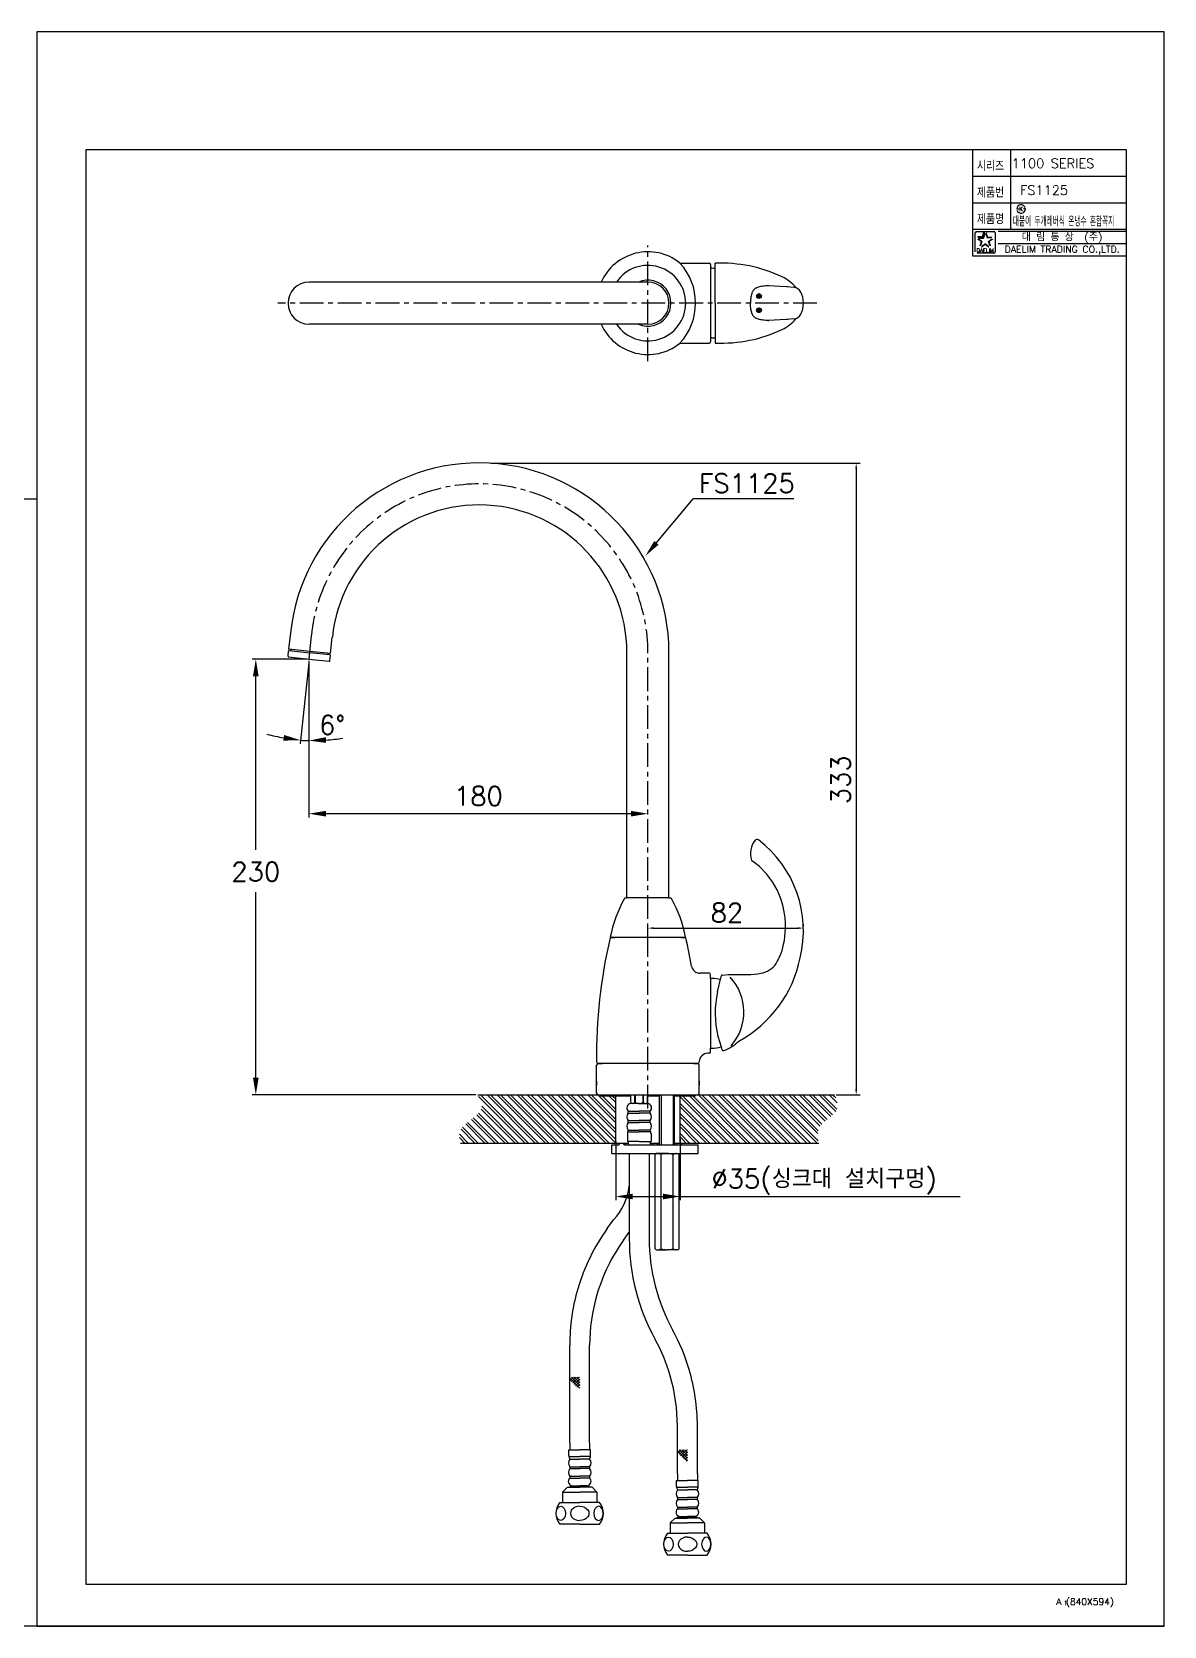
# Model space of a CAD drawing. Extents: x 0 to 1434, y 0 to 840.
# Drawn here: x 837 to 1434, y 0 to 840 of the extents above; entities that cross this region are included whole.
import ezdxf
from ezdxf.enums import TextEntityAlignment as Align

# ---------------------------------------------------------------- set-up
doc = ezdxf.new("R2010")
doc.units = 0
doc.header["$LTSCALE"] = 10
doc.header["$MEASUREMENT"] = 0
doc.linetypes.add('CENTER', pattern=[2, 1.25, -0.25, 0.25, -0.25])
doc.layers.get('0').update_dxf_attribs({"color": 2, "linetype": 'CONTINUOUS'})
for name, color, linetype in [('CL', 1, 'CENTER'), ('D', 2, 'CONTINUOUS'), ('DIM', 2, 'CONTINUOUS'), ('DWG', 7, 'CONTINUOUS'), ('TXT', 5, 'CONTINUOUS')]:
    doc.layers.add(name, color=color, linetype=linetype)
doc.styles.add('GHS', font='romans', dxfattribs={"bigfont": 'ghs'})
doc.styles.add('ROMANS', font='romans')

# ---------------------------------------------------------------- blocks, each defined once
blk = doc.blocks.new('BORDER')
for p, q in [((1, 1), (0, 1)), ((0, 1), (0, 0)), ((1, 0), (1, 1)), ((0, 0), (1, 0))]:
    blk.add_line(p, q)

msp = doc.modelspace()

# ---------------------------------------------------------------- hatches: boundary and pattern name
h = msp.add_hatch()
h.set_pattern_fill('ANSI31', color=256, scale=2, angle=270, style=0)
h.set_pattern_definition([(315, (1449.65406, 1771.80645), (0.176776695, 0.176776695), [])])
h.paths.add_polyline_path([(1221.77, 700.82, 1), (1219.27, 700.82, 1)])
h.paths.add_polyline_path([(1219.27, 693.32, 1), (1221.77, 693.32, 1)])

# ---------------------------------------------------------------- linework, layer by layer
for p, q in [((840, 840), (840, 0)), ((1079.34, 612.79), (1273.75, 612.79)), ((1271.75, 609.79), (1271.75, 282.94)), ((1238.9, 593.88), (1185.87, 593.88)), ((982.36, 509.52), (953.37, 509.52)), ((955.37, 409.03), (955.37, 506.52)), ((983.25, 507.57), (978.76, 464.8)), ((983.36, 508.52), (983.36, 426.06)), ((1159, 428.06), (986.36, 428.06)), ((955.37, 282.94), (955.37, 386.76)), ((1162, 363.84), (1162, 369.78)), ((1243.94, 368.7), (1243.94, 369.78)), ((1165, 367.78), (1240.94, 367.78)), ((1134.95, 287.19), (1134.95, 285.06)), ((1189.05, 287.19), (1189.05, 285.06)), ((1071.3, 279.94), (953.37, 279.94)), ((1071.3, 279.94), (1006.81, 279.94)), ((1072.79, 279.08), (1097.33, 254.54)), ((1073.7, 279.94), (1099.1, 254.54)), ((1077.23, 279.94), (1102.63, 254.54)), ((1079, 279.94), (1104.4, 254.54)), ((1082.54, 279.94), (1107.94, 254.54)), ((1084.3, 279.94), (1109.7, 254.54)), ((1087.84, 279.94), (1113.24, 254.54)), ((1089.61, 279.94), (1115.01, 254.54)), ((1093.14, 279.94), (1118.54, 254.54)), ((1094.91, 279.94), (1120.31, 254.54)), ((1098.45, 279.94), (1123.85, 254.54)), ((1100.21, 279.94), (1125.61, 254.54)), ((1103.75, 279.94), (1129.15, 254.54)), ((1105.52, 279.94), (1130.92, 254.54)), ((1109.05, 279.94), (1134.45, 254.54)), ((1110.82, 279.94), (1136.22, 254.54)), ((1114.36, 279.94), (1139.76, 254.54)), ((1116.12, 279.94), (1141.52, 254.54)), ((1119.66, 279.94), (1145.06, 254.54)), ((1121.43, 279.94), (1145, 256.37)), ((1124.96, 279.94), (1145, 259.9)), ((1126.73, 279.94), (1145, 261.67)), ((1130.27, 279.94), (1145, 265.21)), ((1132.03, 279.94), (1145, 266.97)), ((1135.57, 279.94), (1145, 270.51)), ((1138.04, 279.24), (1145, 272.28)), ((1141.57, 279.24), (1145, 275.81)), ((1143.34, 279.24), (1145, 277.58)), ((1168.9, 279.94), (1168.9, 253.67)), ((1175.3, 279.94), (1175.3, 253.67)), ((1179, 278.94), (1203.4, 254.54)), ((1180.46, 279.24), (1205.16, 254.54)), ((1184, 279.24), (1208.7, 254.54)), ((1185.77, 279.24), (1210.47, 254.54)), ((1188.6, 279.94), (1214, 254.54)), ((1190.37, 279.94), (1215.77, 254.54)), ((1193.91, 279.94), (1219.31, 254.54)), ((1195.67, 279.94), (1221.07, 254.54)), ((1199.21, 279.94), (1224.61, 254.54)), ((1200.98, 279.94), (1226.38, 254.54)), ((1204.51, 279.94), (1229.91, 254.54)), ((1206.28, 279.94), (1231.68, 254.54)), ((1209.82, 279.94), (1235.22, 254.54)), ((1211.58, 279.94), (1236.98, 254.54)), ((1215.12, 279.94), (1240.52, 254.54)), ((1216.89, 279.94), (1242.29, 254.54)), ((1220.42, 279.94), (1245.82, 254.54)), ((1222.19, 279.94), (1247.59, 254.54)), ((1225.73, 279.94), (1251.13, 254.54)), ((1227.49, 279.94), (1251.71, 255.72)), ((1231.03, 279.94), (1251.45, 259.53)), ((1232.8, 279.94), (1251.71, 261.03)), ((1236.33, 279.94), (1252.83, 263.44)), ((1238.1, 279.94), (1253.63, 264.41)), ((1241.64, 279.94), (1255.46, 266.12)), ((1243.4, 279.94), (1256.44, 266.91)), ((1246.94, 279.94), (1258.4, 268.48)), ((1248.71, 279.94), (1259.34, 269.31)), ((1252.24, 279.94), (1260.98, 271.2)), ((1254.01, 279.94), (1261.56, 272.39)), ((1257.55, 279.94), (1261.71, 275.77)), ((1259.31, 279.94), (1260.98, 278.27)), ((1261.26, 279.94), (1273.75, 279.94)), ((1071.89, 269.38), (1086.72, 254.54)), ((1072.77, 270.27), (1088.49, 254.54)), ((1074.13, 272.44), (1092.03, 254.54)), ((1074.4, 273.94), (1093.79, 254.54)), ((1179, 275.4), (1199.86, 254.54)), ((1179, 273.63), (1198.09, 254.54)), ((1179, 270.1), (1194.56, 254.54)), ((1063.56, 261.8), (1070.81, 254.54)), ((1064.28, 262.85), (1072.58, 254.54)), ((1066.02, 264.64), (1076.12, 254.54)), ((1066.98, 265.44), (1077.88, 254.54)), ((1068.98, 266.99), (1081.42, 254.54)), ((1069.97, 267.76), (1083.19, 254.54)), ((1179, 268.33), (1192.79, 254.54)), ((1179, 264.79), (1189.25, 254.54)), ((1179, 263.03), (1187.49, 254.54)), ((1062.65, 257.4), (1065.51, 254.54)), ((1062.69, 259.13), (1067.28, 254.54)), ((1145, 255.37), (1145, 224.36)), ((1179, 259.49), (1183.95, 254.54)), ((1179, 257.72), (1182.18, 254.54)), ((1179, 256.72), (1179, 224.36)), ((1148, 226.36), (1176, 226.36)), ((1179, 226.36), (1326.6, 226.36)), ((1434, 0), (840, 0)), ((840, 0), (1434, 0)), ((840, 0), (1434, 0)), ((1434, 0), (840, 0)), ((840, 0), (1434, 0)), ((840, 0), (1434, 0))]:
    msp.add_line(p, q)
at = {"color": 7}
for p, q in [((1333, 778), (1333, 722)), ((1353, 778), (1353, 736)), ((1333, 764), (1414, 764)), ((1333, 750), (1414, 750)), ((1333, 736), (1414, 736)), ((1333, 722), (1414, 722))]:
    msp.add_line(p, q, dxfattribs=at)
at = {"color": 2, "linetype": 'Continuous'}
for p, q in [((1334.48, 724.13), (1334.48, 734.13)), ((1335.23, 734.88), (1344.23, 734.88)), ((1344.98, 734.13), (1344.98, 724.13)), ((1346.5, 735), (1414, 735)), ((1344.23, 723.38), (1335.48, 723.38)), ((1346.5, 728.5), (1414, 728.5))]:
    msp.add_line(p, q, dxfattribs=at)
at = {"color": 2}
for p, q in [((1335.81, 732.18), (1338.24, 732.18)), ((1336.48, 731.27), (1335.81, 732.18)), ((1336.48, 731.27), (1338.9, 731.27)), ((1338.24, 732.18), (1338.99, 734.49)), ((1338.9, 731.27), (1339.65, 733.57)), ((1339.65, 733.57), (1338.99, 734.49)), ((1120.97, 130.49), (1126.04, 125.41)), ((1121.08, 129.44), (1122.84, 131.2)), ((1121.67, 131.2), (1126.04, 126.82)), ((1121.79, 128.74), (1124.25, 131.2)), ((1122.5, 128.03), (1125.66, 131.2)), ((1123.09, 131.2), (1126.04, 128.24)), ((1123.21, 127.32), (1126.04, 130.16)), ((1123.91, 126.61), (1126.04, 128.75)), ((1124.5, 131.2), (1126.04, 129.65)), ((1124.62, 125.91), (1126.04, 127.33)), ((1125.92, 131.2), (1126.04, 131.07)), ((1177.84, 91.08), (1179.59, 92.83)), ((1178.43, 92.83), (1182.8, 88.46)), ((1178.55, 90.37), (1181, 92.83)), ((1179.25, 89.67), (1182.42, 92.83)), ((1179.84, 92.83), (1182.8, 89.88)), ((1181.26, 92.83), (1182.8, 91.29)), ((1182.67, 92.83), (1182.8, 92.7)), ((1177.72, 92.13), (1182.8, 87.05)), ((1179.96, 88.96), (1182.8, 91.8)), ((1180.67, 88.25), (1182.8, 90.38)), ((1181.37, 87.54), (1182.8, 88.97)), ((1182.08, 86.84), (1182.8, 87.55)), ((1182.79, 86.13), (1182.8, 86.14))]:
    msp.add_line(p, q, dxfattribs=at)
for points in [[(420, 594), (420, 0), (420, 594), (840, 594), (840, 0), (420, 0)], [(1162.59, 566.18), (1185.87, 593.88)]]:
    msp.add_lwpolyline(points)
for centre in [(1220.52, 700.82), (1220.52, 693.32)]:
    msp.add_circle(centre, 1.25)
at = {"color": 2, "linetype": 'Continuous'}
for centre, start, end in [((1335.23, 734.13), 90, 180), ((1344.23, 734.13), 0, 90), ((1344.23, 724.13), 270, 0)]:
    msp.add_arc(centre, 0.75, start, end, dxfattribs=at)
for centre, radius, start, end in [((992.14, 592.11), 126.01, 255.8139, 259.90695), ((983.36, 508.57), 42, 264, 270), ((983.36, 592.57), 126.01, 274.09305, 278.1861)]:
    msp.add_arc(centre, radius, start, end)
at = {"color": 2}
for points in [[(1337.32, 729.35), (1338.4, 729.7), (1335.36, 730.78), (1336.43, 731.13)], [(1335.81, 732.18), (1336.48, 731.27), (1338.24, 732.18), (1338.9, 731.27)], [(1338.24, 732.18), (1338.9, 731.27), (1338.99, 734.49), (1339.65, 733.57)], [(1340.47, 734.49), (1339.8, 733.57), (1341.22, 732.18), (1340.55, 731.27)], [(1341.22, 732.18), (1340.55, 731.27), (1343.64, 732.18), (1342.98, 731.27)], [(1344.1, 730.78), (1343.02, 731.13), (1342.14, 729.35), (1341.06, 729.7)], [(1336.57, 727.05), (1337.65, 727.4), (1337.32, 729.35), (1338.4, 729.7)], [(1339.73, 727.6), (1339.73, 728.73), (1337.77, 726.18), (1337.77, 727.31)], [(1341.69, 726.18), (1341.69, 727.31), (1339.73, 727.6), (1339.73, 728.73)], [(1342.14, 729.35), (1341.06, 729.7), (1342.89, 727.05), (1341.81, 727.4)]]:
    msp.add_solid(points, dxfattribs=at)
for points in [[(1271.25, 609.79), (1272.25, 609.79), (1271.75, 612.79)], [(1167.6, 569.81), (1160.67, 563.88), (1165.31, 571.74)], [(956.87, 500.52), (953.87, 500.52), (955.37, 509.52)], [(970.26, 469.54), (969.84, 466.57), (978.97, 466.79)], [(992.4, 465.39), (992.3, 468.38), (983.36, 466.56)], [(992.36, 429.56), (992.36, 426.56), (983.36, 428.06)], [(1153, 429.56), (1153, 426.56), (1162, 428.06)], [(1165, 368.28), (1165, 367.28), (1162, 367.78)], [(1240.94, 368.28), (1240.94, 367.28), (1243.94, 367.78)], [(956.87, 288.94), (953.87, 288.94), (955.37, 279.94)], [(1271.25, 282.94), (1272.25, 282.94), (1271.75, 279.94)], [(1154, 227.86), (1154, 224.86), (1145, 226.36)], [(1170, 227.86), (1170, 224.86), (1179, 226.36)]]:
    msp.add_solid(points)
at = {"layer": 'CL'}
for p, q in [((1162, 666.49), (1162, 727.44)), ((1251.03, 697.07), (966.93, 697.07)), ((983.46, 509.51), (984.79, 522.21)), ((1162, 272.7), (1162, 513.7))]:
    msp.add_line(p, q, dxfattribs=at)
msp.add_arc((1073.1, 512.92), 88.9, 0, 174, dxfattribs=at)
at = {"layer": 'D', "color": 7}
for p, q in [((1151.65, 270.34), (1151.65, 271.34)), ((1163.15, 270.34), (1163.15, 271.34)), ((1151.35, 260.41), (1151.65, 261.14)), ((1151.65, 265.34), (1151.65, 266.34)), ((1151.65, 261.14), (1151.65, 261.34)), ((1163.15, 265.34), (1163.15, 266.34)), ((1163.15, 261.14), (1163.15, 261.34)), ((1163.46, 260.41), (1163.15, 261.14)), ((1120.51, 88.91), (1120.81, 88.19)), ((1120.81, 88.19), (1120.81, 87.98)), ((1131.58, 88.91), (1131.28, 88.19)), ((1131.28, 88.19), (1131.28, 87.98)), ((1120.81, 83.98), (1120.81, 82.98)), ((1131.28, 83.98), (1131.28, 82.98)), ((1177.26, 72.68), (1177.57, 71.96)), ((1177.57, 71.96), (1177.57, 71.75)), ((1177.57, 67.75), (1177.57, 66.75)), ((1188.33, 72.68), (1188.03, 71.96)), ((1188.03, 71.96), (1188.03, 71.75)), ((1188.03, 67.75), (1188.03, 66.75))]:
    msp.add_line(p, q, dxfattribs=at)
for centre, radius, start, end in [((1123.1, 85.98), 3.04, 138.88791, 221.11209), ((1122.81, 89.88), 2.5, 180, 202.77012), ((1128.98, 85.98), 3.04, 318.88791, 41.11209), ((1129.28, 89.88), 2.5, 337.22988, 0), ((1179.86, 69.75), 3.04, 138.88791, 221.11209), ((1179.57, 73.65), 2.5, 180, 202.77012), ((1185.74, 69.75), 3.04, 318.88791, 41.11209), ((1186.03, 73.65), 2.5, 337.22988, 0)]:
    msp.add_arc(centre, radius, start, end, dxfattribs=at)
at = {"layer": 'DIM'}
for p, q in [((1356.38, 746.68), (1356.88, 746.68)), ((1356.88, 746.68), (1357.38, 746.68)), ((1360.38, 746.68), (1359.88, 746.68)), ((1360.88, 746.68), (1360.38, 746.68))]:
    msp.add_line(p, q, dxfattribs=at)
for start, end in [(15, 180), (195, 0)]:
    msp.add_arc((1358.63, 746.68), 2.25, start, end, dxfattribs=at)
at = {"layer": 'DWG'}
for p, q in [((1180.27, 718.17), (1194.2, 718.17)), ((1195, 717.37), (1195, 676.77)), ((1195.76, 715.42), (1195, 715.42)), ((1197.43, 697.07), (1197.43, 718.07)), ((1162, 708.17), (983.45, 708.17)), ((1225.14, 706.21), (1224.17, 706.16)), ((1225.61, 706.24), (1225.14, 706.21)), ((1225.75, 706.23), (1225.61, 706.24)), ((1225.61, 706.24), (1225.61, 706.23)), ((1225.75, 706.23), (1225.61, 706.23)), ((1225.75, 706.23), (1225.75, 706.23)), ((1239.13, 705.36), (1235.09, 705.64)), ((1219.75, 705.36), (1219.37, 705.2)), ((1220.19, 705.51), (1219.75, 705.36)), ((1197.43, 697.07), (1197.43, 676.07)), ((1162, 685.97), (983.45, 685.97)), ((1225.14, 687.92), (1225.61, 687.9)), ((1225.61, 687.9), (1225.14, 687.92)), ((1225.61, 687.9), (1225.75, 687.9)), ((1225.75, 687.9), (1225.61, 687.9)), ((1225.61, 687.9), (1225.61, 687.9)), ((1225.61, 687.9), (1225.61, 687.9)), ((1225.75, 687.9), (1225.61, 687.9)), ((1225.75, 687.9), (1225.61, 687.9)), ((1225.75, 687.9), (1225.75, 687.9)), ((1225.75, 687.9), (1225.75, 687.9)), ((1239.13, 688.77), (1235.09, 688.5)), ((1180.27, 675.97), (1194.2, 675.97)), ((1195.76, 678.72), (1195, 678.72)), ((972.84, 514.71), (973.75, 523.37)), ((994.72, 512.41), (995.63, 521.07)), ((972.35, 510.98), (972.64, 513.77)), ((983.78, 513.56), (972.84, 514.71)), ((972.97, 514.03), (983.71, 512.9)), ((974.01, 513.92), (974.08, 514.58)), ((994.45, 511.78), (983.71, 512.9)), ((994.72, 512.41), (983.78, 513.56)), ((993.41, 511.89), (993.48, 512.54)), ((1150.9, 383.74), (1150.9, 513.7)), ((1173.1, 383.74), (1173.1, 513.7)), ((972.61, 510.65), (983.36, 509.52)), ((983.36, 509.52), (994.1, 508.39)), ((994.43, 508.66), (994.72, 511.45)), ((1220.81, 400.22), (1217.09, 403.03)), ((1224.55, 396.45), (1220.81, 400.22)), ((1227.72, 392.22), (1224.55, 396.45)), ((1230.16, 387.89), (1227.72, 392.22)), ((1231.92, 383.72), (1230.16, 387.89)), ((1150.27, 383.74), (1150.9, 383.74)), ((1173.1, 383.74), (1150.9, 383.74)), ((1173.1, 383.74), (1173.73, 383.74)), ((1233.1, 379.86), (1231.92, 383.72)), ((1233.85, 376.37), (1233.1, 379.86)), ((1234.28, 373.24), (1233.85, 376.37)), ((1234.47, 370.42), (1234.28, 373.24)), ((1234.48, 367.86), (1234.47, 370.42)), ((1142.26, 362.84), (1144.55, 362.84)), ((1162, 362.84), (1142.35, 362.84)), ((1181.66, 362.84), (1162, 362.84)), ((1179.46, 362.84), (1181.74, 362.84)), ((1233.52, 359.34), (1233.88, 361.27)), ((1233.88, 361.27), (1234.17, 363.33)), ((1234.17, 363.33), (1234.38, 365.51)), ((1234.38, 365.51), (1234.48, 367.86)), ((1231.23, 352.19), (1231.71, 353.3)), ((1231.71, 353.3), (1232.18, 354.52)), ((1232.18, 354.52), (1232.65, 355.93)), ((1232.65, 355.93), (1233.11, 357.55)), ((1233.11, 357.55), (1233.52, 359.34)), ((1222.77, 344.28), (1223.95, 344.67)), ((1223.95, 344.67), (1225.06, 345.14)), ((1225.06, 345.14), (1226.13, 345.73)), ((1226.13, 345.73), (1227.13, 346.44)), ((1227.13, 346.44), (1228.02, 347.26)), ((1228.02, 347.26), (1228.81, 348.15)), ((1228.81, 348.15), (1229.51, 349.1)), ((1229.51, 349.1), (1230.14, 350.1)), ((1230.14, 350.1), (1230.71, 351.14)), ((1230.71, 351.14), (1231.23, 352.19)), ((1194.2, 344.04), (1189.41, 344.04)), ((1195, 341.25), (1195, 343.24)), ((1195.71, 341.25), (1195, 341.29)), ((1195, 341.25), (1195, 304.59)), ((1198.73, 334.14), (1200.63, 342.37)), ((1200.63, 342.37), (1200.7, 342.64)), ((1201.15, 343.04), (1204.39, 343.28)), ((1204.39, 343.28), (1206.93, 343.34)), ((1206.93, 343.34), (1209.45, 343.34)), ((1209.45, 343.34), (1211.87, 343.32)), ((1211.87, 343.32), (1214.12, 343.33)), ((1214.12, 343.33), (1216.23, 343.4)), ((1216.23, 343.4), (1218.18, 343.52)), ((1218.18, 343.52), (1219.94, 343.71)), ((1219.94, 343.71), (1221.46, 343.97)), ((1221.46, 343.97), (1222.77, 344.28)), ((1198.84, 310.85), (1200.66, 305.23)), ((1195, 304.55), (1195.66, 304.55)), ((1195, 302.64), (1195, 304.55)), ((1200.66, 305.23), (1201.02, 303.75)), ((1134.95, 280.84), (1134.95, 295.54)), ((1138, 296.44), (1135.84, 296.44)), ((1135.85, 296.44), (1138, 296.44)), ((1186, 296.44), (1138, 296.44)), ((1186, 296.44), (1188.15, 296.44)), ((1188.16, 296.44), (1186, 296.44)), ((1189.05, 280.84), (1189.05, 295.54)), ((1194.2, 301.84), (1193.56, 301.84)), ((1072.3, 279.94), (1137.1, 279.94)), ((1135.85, 279.94), (1137, 279.94)), ((1137.1, 279.94), (1186.9, 279.94)), ((1137.1, 279.24), (1137.1, 279.94)), ((1153.03, 279.24), (1137.1, 279.24)), ((1141.7, 279.24), (1141.7, 279.94)), ((1145, 254.54), (1145, 279.24)), ((1155.18, 275.84), (1155.18, 279.94)), ((1155.37, 275.84), (1155.37, 279.94)), ((1159.43, 275.84), (1159.43, 279.94)), ((1159.62, 275.84), (1159.62, 279.94)), ((1168.15, 279.24), (1161.78, 279.24)), ((1168.15, 253.67), (1168.15, 279.94)), ((1176.05, 253.67), (1176.05, 279.94)), ((1186.9, 279.24), (1176.05, 279.24)), ((1179, 254.54), (1179, 279.24)), ((1182.3, 279.24), (1182.3, 279.94)), ((1186.9, 279.94), (1260.26, 279.94)), ((1186.9, 279.24), (1186.9, 279.94)), ((1187, 279.94), (1188.15, 279.94)), ((1151.65, 271.34), (1157.4, 271.34)), ((1151.65, 270.34), (1157.4, 270.34)), ((1157.4, 275.34), (1152.96, 275.34)), ((1155.18, 275.84), (1155.37, 275.84)), ((1157.4, 275.34), (1161.85, 275.34)), ((1163.15, 271.34), (1157.4, 271.34)), ((1163.15, 270.34), (1157.4, 270.34)), ((1159.62, 275.84), (1159.43, 275.84)), ((1151.35, 260.41), (1157.4, 260.41)), ((1151.65, 266.34), (1157.4, 266.34)), ((1151.65, 265.34), (1157.4, 265.34)), ((1151.65, 261.34), (1157.4, 261.34)), ((1163.15, 266.34), (1157.4, 266.34)), ((1163.15, 265.34), (1157.4, 265.34)), ((1163.15, 261.34), (1157.4, 261.34)), ((1163.46, 260.41), (1157.4, 260.41)), ((1063.21, 254.54), (1151.65, 254.54)), ((1142.91, 249.07), (1142.91, 253.67)), ((1142.91, 253.67), (1146.61, 253.67)), ((1146.61, 253.67), (1147.28, 254.47)), ((1147.28, 254.47), (1149.05, 254.47)), ((1147.99, 254.47), (1149.76, 254.47)), ((1149.61, 253.67), (1148.94, 254.47)), ((1149.61, 253.67), (1163.15, 253.67)), ((1149.61, 253.67), (1150.43, 253.67)), ((1150.43, 253.67), (1149.76, 254.47)), ((1149.82, 253.67), (1151.65, 253.67)), ((1150.07, 254.09), (1150.38, 254.47)), ((1150.38, 254.47), (1151.65, 254.47)), ((1151.15, 259.44), (1151.15, 255.34)), ((1157.4, 255.34), (1151.15, 255.34)), ((1157.4, 255.34), (1163.65, 255.34)), ((1163.15, 254.54), (1168.15, 254.54)), ((1163.15, 253.67), (1168.15, 253.67)), ((1163.15, 253.67), (1179.82, 253.67)), ((1163.65, 259.44), (1163.65, 255.34)), ((1164.4, 253.67), (1165.07, 254.47)), ((1164.4, 253.67), (1167.4, 253.67)), ((1165.07, 254.47), (1166.73, 254.47)), ((1167.4, 253.67), (1166.73, 254.47)), ((1176.05, 254.54), (1251.98, 254.54)), ((1176.05, 253.67), (1188.51, 253.67)), ((1176.82, 253.67), (1177.49, 254.47)), ((1177.49, 254.47), (1179.15, 254.47)), ((1179.82, 253.67), (1179.15, 254.47)), ((1188.51, 249.07), (1188.51, 253.67)), ((1142.91, 249.07), (1163.15, 249.07)), ((1152.15, 249.07), (1152.15, 204.25)), ((1162.65, 249.07), (1162.65, 204.25)), ((1163.15, 249.07), (1168.15, 249.07)), ((1163.15, 249.07), (1188.51, 249.07)), ((1165.76, 248.57), (1166.26, 249.07)), ((1165.76, 240.5), (1165.76, 248.57)), ((1172.11, 249.07), (1166.26, 249.07)), ((1168.93, 241.19), (1168.93, 248.57)), ((1172.11, 249.07), (1177.96, 249.07)), ((1175.28, 241.19), (1175.28, 248.57)), ((1178.46, 248.57), (1177.96, 249.07)), ((1178.46, 240.5), (1178.46, 248.57)), ((1165.76, 198.77), (1165.76, 240.5)), ((1168.93, 198.77), (1168.93, 241.19)), ((1175.28, 198.77), (1175.28, 241.19)), ((1178.46, 198.77), (1178.46, 240.5)), ((1140.58, 209.45), (1143.92, 214.11)), ((1149.1, 203.32), (1152.15, 207.57)), ((1166.26, 198.27), (1165.76, 198.77)), ((1166.26, 198.27), (1167.76, 198.27)), ((1167.76, 198.27), (1172.11, 198.27)), ((1176.46, 198.27), (1172.11, 198.27)), ((1177.96, 198.27), (1176.46, 198.27)), ((1177.96, 198.27), (1178.46, 198.77)), ((1120.79, 115.63), (1120.79, 148.03)), ((1131.29, 115.63), (1131.29, 148.03)), ((1120.79, 96.53), (1120.79, 121.59)), ((1131.29, 96.53), (1131.29, 121.59)), ((1177.55, 80.3), (1177.55, 105.36)), ((1188.05, 80.3), (1188.05, 105.36)), ((1120.31, 89.88), (1120.31, 92.97)), ((1120.31, 92.97), (1126.04, 92.97)), ((1120.79, 96.53), (1120.79, 92.97)), ((1131.78, 92.97), (1126.04, 92.97)), ((1131.29, 96.53), (1131.29, 92.97)), ((1131.78, 89.88), (1131.78, 92.97)), ((1120.36, 89.39), (1126.04, 89.39)), ((1120.81, 87.98), (1126.04, 87.98)), ((1131.73, 89.39), (1126.04, 89.39)), ((1131.28, 87.98), (1126.04, 87.98)), ((1120.81, 83.98), (1126.04, 83.98)), ((1120.81, 82.98), (1126.04, 82.98)), ((1120.81, 78.98), (1120.81, 77.98)), ((1120.81, 78.98), (1126.04, 78.98)), ((1120.81, 77.98), (1126.04, 77.98)), ((1131.28, 83.98), (1126.04, 83.98)), ((1131.28, 82.98), (1126.04, 82.98)), ((1131.28, 78.98), (1126.04, 78.98)), ((1131.28, 77.98), (1126.04, 77.98)), ((1131.28, 78.98), (1131.28, 77.98)), ((1177.07, 73.65), (1177.07, 76.75)), ((1177.07, 76.75), (1182.8, 76.75)), ((1177.55, 80.3), (1177.55, 76.75)), ((1188.53, 76.75), (1182.8, 76.75)), ((1188.05, 80.3), (1188.05, 76.75)), ((1188.53, 73.65), (1188.53, 76.75)), ((1119.54, 73.15), (1117.04, 70.65)), ((1117.04, 70.65), (1117.04, 65.15)), ((1117.04, 70.65), (1126.04, 70.65)), ((1119.54, 73.15), (1126.04, 73.15)), ((1126.04, 73.65), (1120.84, 73.65)), ((1120.84, 73.15), (1120.84, 73.65)), ((1122.21, 73.97), (1122.79, 73.97)), ((1122.79, 73.97), (1122.79, 73.65)), ((1122.79, 73.97), (1126.04, 73.97)), ((1129.29, 73.97), (1126.04, 73.97)), ((1126.04, 73.65), (1131.24, 73.65)), ((1132.54, 73.15), (1126.04, 73.15)), ((1135.04, 70.65), (1126.04, 70.65)), ((1129.29, 73.97), (1129.29, 73.65)), ((1129.88, 73.97), (1129.29, 73.97)), ((1131.24, 73.15), (1131.24, 73.65)), ((1132.54, 73.15), (1135.04, 70.65)), ((1135.04, 70.65), (1135.04, 65.15)), ((1177.11, 73.16), (1182.8, 73.16)), ((1177.57, 71.75), (1182.8, 71.75)), ((1177.57, 67.75), (1182.8, 67.75)), ((1188.48, 73.16), (1182.8, 73.16)), ((1188.03, 71.75), (1182.8, 71.75)), ((1188.03, 67.75), (1182.8, 67.75)), ((1115.54, 65.15), (1126.04, 65.15)), ((1120.44, 65.15), (1126.04, 65.15)), ((1136.54, 65.15), (1126.04, 65.15)), ((1131.64, 65.15), (1126.04, 65.15)), ((1177.57, 66.75), (1182.8, 66.75)), ((1177.57, 62.75), (1182.8, 62.75)), ((1177.57, 62.75), (1177.57, 61.75)), ((1177.57, 61.75), (1182.8, 61.75)), ((1188.03, 66.75), (1182.8, 66.75)), ((1188.03, 62.75), (1182.8, 62.75)), ((1188.03, 61.75), (1182.8, 61.75)), ((1188.03, 62.75), (1188.03, 61.75)), ((1126.04, 53.65), (1115.54, 53.65)), ((1126.04, 53.65), (1136.54, 53.65)), ((1176.3, 56.92), (1173.8, 54.42)), ((1173.8, 54.42), (1182.8, 54.42)), ((1173.8, 54.42), (1173.8, 48.92)), ((1176.3, 56.92), (1182.8, 56.92)), ((1177.6, 56.92), (1177.6, 57.42)), ((1182.8, 57.42), (1177.6, 57.42)), ((1178.96, 57.75), (1179.55, 57.75)), ((1179.55, 57.75), (1182.8, 57.75)), ((1179.55, 57.75), (1179.55, 57.42)), ((1186.05, 57.75), (1182.8, 57.75)), ((1182.8, 57.42), (1188, 57.42)), ((1189.3, 56.92), (1182.8, 56.92)), ((1191.8, 54.42), (1182.8, 54.42)), ((1186.63, 57.75), (1186.05, 57.75)), ((1186.05, 57.75), (1186.05, 57.42)), ((1188, 56.92), (1188, 57.42)), ((1189.3, 56.92), (1191.8, 54.42)), ((1191.8, 54.42), (1191.8, 48.92)), ((1172.3, 48.92), (1182.8, 48.92)), ((1177.2, 48.92), (1182.8, 48.92)), ((1193.3, 48.92), (1182.8, 48.92)), ((1188.4, 48.92), (1182.8, 48.92)), ((1182.8, 37.42), (1172.3, 37.42)), ((1182.8, 37.42), (1193.3, 37.42))]:
    msp.add_line(p, q, dxfattribs=at)
at = {"layer": 'DWG', "linetype": 'Continuous'}
for p, q in [((1153.03, 275.84), (1153.03, 279.94)), ((1161.78, 275.84), (1161.78, 279.94)), ((1157.4, 275.34), (1154.11, 275.34)), ((1157.4, 275.34), (1160.7, 275.34)), ((1122.79, 73.97), (1122.79, 73.65)), ((1129.29, 73.97), (1129.29, 73.65)), ((1179.55, 57.75), (1179.55, 57.42)), ((1186.05, 57.75), (1186.05, 57.42))]:
    msp.add_line(p, q, dxfattribs=at)
at = {"layer": 'DWG', "color": 7, "linetype": 'Continuous'}
for p, q in [((1151.65, 255.34), (1151.65, 253.67)), ((1163.15, 255.34), (1163.15, 253.67))]:
    msp.add_line(p, q, dxfattribs=at)
at = {"layer": 'DWG'}
for points in [[(1178.7, 718.35), (1178.93, 718.3), (1179.85, 718.19), (1180.27, 718.17)], [(1221.24, 705.78), (1220.69, 705.65), (1220.19, 705.51)], [(1222.54, 706), (1221.86, 705.9), (1221.24, 705.78)], [(1224.17, 706.16), (1223.31, 706.09), (1222.54, 706)], [(1235.73, 705.6), (1231.7, 705.87), (1228.44, 706.08), (1225.75, 706.23)], [(1235.73, 705.6), (1231.7, 705.87), (1228.44, 706.08), (1225.75, 706.23)], [(1218.29, 704.59), (1218.12, 704.45), (1217.95, 704.3), (1217.8, 704.14), (1217.64, 703.95), (1217.49, 703.75), (1217.35, 703.54), (1217.21, 703.32), (1217.08, 703.06), (1216.95, 702.77), (1216.82, 702.43), (1216.69, 702.03), (1216.56, 701.55), (1216.43, 700.99), (1216.31, 700.35), (1216.2, 699.62), (1216.11, 698.81), (1216.04, 697.95), (1216.02, 697.07)], [(1218.75, 704.89), (1218.5, 704.74), (1218.29, 704.59)], [(1219.37, 705.2), (1219.03, 705.05), (1218.75, 704.89)], [(1225.14, 687.93), (1224.17, 687.98), (1223.31, 688.05), (1222.54, 688.14), (1221.86, 688.24), (1221.24, 688.36), (1220.69, 688.49), (1220.19, 688.63), (1219.75, 688.78), (1219.37, 688.94), (1219.03, 689.09), (1218.75, 689.24), (1218.5, 689.4), (1218.29, 689.55), (1218.12, 689.69), (1217.95, 689.84), (1217.8, 690), (1217.64, 690.19), (1217.49, 690.39), (1217.35, 690.59), (1217.21, 690.82), (1217.08, 691.08), (1216.95, 691.37), (1216.82, 691.7), (1216.69, 692.11), (1216.56, 692.59), (1216.43, 693.15), (1216.31, 693.79), (1216.2, 694.52), (1216.11, 695.33), (1216.04, 696.19), (1216.02, 697.07)], [(1235.73, 688.54), (1231.7, 688.27), (1228.44, 688.06), (1225.75, 687.9)], [(1235.73, 688.54), (1231.7, 688.27), (1228.44, 688.06), (1225.75, 687.9)], [(1178.7, 675.79), (1178.93, 675.84), (1179.85, 675.95), (1180.27, 675.97)]]:
    msp.add_lwpolyline(points, dxfattribs=at)
for centre, radius, start, end in [((1162, 697.07), 27.05, 51.87558, 155.7731), ((1162, 697.07), 19.9, 213.90303, 146.09697), ((1155.95, 697.07), 31.16, 316.92194, 43.07806), ((1194.2, 717.37), 0.8, 0, 90), ((1195.71, 697.12), 18.3, 84.60448, 90.16554), ((1200.65, 643.51), 74.63, 64.56946, 92.46968), ((983.45, 697.07), 11.1, 90, 270), ((1162, 697.07), 12.14, 246.14751, 113.85249), ((1162, 697.07), 11.1, 270, 90), ((1224.22, 692.52), 20.25, 39.18273, 65.26842), ((1224.22, 701.62), 20.25, 294.73158, 320.81727), ((1162, 697.07), 27.05, 204.2269, 308.12442), ((1200.65, 750.63), 74.63, 267.53032, 295.43054), ((1194.2, 676.77), 0.8, 270, 0), ((1195.71, 697.02), 18.3, 269.83446, 275.39552), ((1073.1, 512.92), 100, 0, 174), ((1073.1, 512.92), 77.8, 0, 174), ((972.94, 513.74), 0.3, 84, 174), ((972.65, 510.95), 0.3, 174, 264), ((994.13, 508.69), 0.3, 264, 354), ((994.42, 511.48), 0.3, 354, 84), ((1226.82, 407.25), 10.8, 141.03417, 199.57006), ((1219.44, 413.22), 1.3, 52.80901, 141.03417), ((1183.95, 366.46), 60, 346.18455, 52.80901), ((1217.87, 404.07), 1.3, 199.57006, 232.96313), ((1210.8, 349.4), 70, 151.00726, 168.73004), ((1150.27, 382.94), 0.8, 90, 151.00726), ((1173.73, 382.94), 0.8, 28.99274, 90), ((1113.21, 349.4), 70, 11.26996, 28.99274), ((1409.92, 300.42), 275, 166.91277, 180.64297), ((1142.26, 362.64), 0.2, 90, 166.91277), ((1142.35, 363.04), 0.2, 168.73004, 270), ((1181.66, 363.04), 0.2, 270, 11.26996), ((1181.74, 362.64), 0.2, 13.08723, 90), ((914.08, 300.42), 275, 9.91456, 13.08723), ((1189.41, 348.54), 4.5, 189.91456, 270), ((1179.44, 364.59), 64, 298.33899, 348.77367), ((1194.2, 343.24), 0.8, 0, 90), ((1195.71, 322.95), 18.3, 75.65749, 90.16554), ((1201.18, 342.54), 0.5, 94.24863, 167.5), ((1185.51, 323.57), 27.03, 318.93736, 42.82128), ((1248.23, 322.71), 50.8, 167, 193.5), ((1194.2, 302.64), 0.8, 270, 0), ((1195.71, 322.85), 18.3, 269.83446, 285.67224), ((1201.7, 303.92), 0.7, 194, 289.52053), ((1194.92, 323.06), 21, 289.52053, 315.20706), ((1135.84, 297.34), 0.9, 180.64297, 270), ((1135.85, 295.54), 0.9, 90, 180), ((1188.15, 295.54), 0.9, 0, 90), ((1188.16, 297.34), 0.9, 270, 359.35703), ((1193.56, 297.34), 4.5, 90, 179.36946), ((914.08, 300.42), 275, 359.35703, 359.36946), ((1135.85, 280.84), 0.9, 180, 270), ((1188.15, 280.84), 0.9, 270, 0), ((1153.18, 273.06), 2.3, 95.52561, 228.26686), ((1153.94, 268.34), 3.04, 138.88791, 221.11209), ((1157.53, 280.24), 4.9, 243.88431, 268.53747), ((1157.28, 280.24), 4.9, 271.46253, 296.11569), ((1161.62, 273.06), 2.3, 311.73314, 84.47439), ((1160.86, 268.34), 3.04, 318.88791, 41.11209), ((1153.94, 263.34), 3.04, 138.88791, 221.11209), ((1153.65, 259.44), 2.5, 157.22988, 180), ((1160.86, 263.34), 3.04, 318.88791, 41.11209), ((1161.15, 259.44), 2.5, 0, 22.77012), ((1165.83, 241.21), 7.99, 67.09778, 79.6607), ((1203.28, 40.79), 210.59, 98.51099, 99.38557), ((1172.24, 239.59), 9.47, 89.17977, 90.82023), ((1140.94, 40.79), 210.59, 80.61443, 81.48901), ((1178.39, 241.21), 7.99, 100.3393, 112.90222), ((1120.53, 235.74), 31.86, 317.23606, 352.93986), ((1226.04, 148.03), 105.25, 144.2962, 163.57324), ((1226.04, 148.03), 94.75, 144.2962, 163.78676), ((1262.65, 204.25), 110.5, 180, 208.80381), ((1262.65, 204.25), 100, 180, 208.80381), ((1165.83, 206.12), 7.99, 280.3393, 292.90222), ((1203.28, 406.54), 210.59, 260.61443, 261.48901), ((1140.94, 406.54), 210.59, 278.51099, 279.38557), ((1178.39, 206.12), 7.99, 247.09778, 259.6607), ((1226.04, 148.03), 105.25, 163.57324, 180), ((1226.04, 148.03), 94.75, 163.78676, 180), ((1082.8, 105.36), 105.25, 16.42676, 28.80381), ((1082.8, 105.36), 94.75, 16.21324, 28.80381), ((1082.8, 105.36), 105.25, 0, 16.42676), ((1082.8, 105.36), 94.75, 0, 16.21324), ((1122.34, 76.26), 2.29, 131.6945, 266.75771), ((1123.1, 80.98), 3.04, 138.88791, 221.11209), ((1129.75, 76.26), 2.29, 273.24229, 48.3055), ((1128.98, 80.98), 3.04, 318.88791, 41.11209), ((1122.81, 59.4), 9.27, 141.64198, 218.35802), ((1129.28, 59.4), 9.27, 321.64198, 38.35802), ((1179.09, 60.04), 2.29, 131.6945, 266.75771), ((1179.86, 64.75), 3.04, 138.88791, 221.11209), ((1186.5, 60.04), 2.29, 273.24229, 48.3055), ((1185.74, 64.75), 3.04, 318.88791, 41.11209), ((1179.56, 43.17), 9.27, 141.64198, 218.35802), ((1186.03, 43.17), 9.27, 321.64198, 38.35802)]:
    msp.add_arc(centre, radius, start, end, dxfattribs=at)
at = {"layer": 'DWG', "linetype": 'Continuous'}
for centre in [(1154.11, 276.76), (1160.7, 276.76)]:
    msp.add_arc(centre, 1.41, 220.25656, 319.74344, dxfattribs=at)
at = {"layer": 'DWG'}
for centre, major_axis, ratio, start_param, end_param in [((1239.13, 697.07), (0, 8.28), 0.583253, 3.141593, 6.283185), ((1126.04, 59.4), (-4.9, 0), 0.765466, 4.712389, 7.853982), ((1182.8, 43.17), (-4.9, 0), 0.765466, 4.712389, 7.853982)]:
    msp.add_ellipse(centre, major_axis=major_axis, ratio=ratio, start_param=start_param, end_param=end_param, dxfattribs=at)
for centre in [(1116.08, 59.4), (1172.84, 43.17)]:
    msp.add_ellipse(centre, major_axis=(0, 3.75), ratio=0.653197, dxfattribs=at)
at = {"layer": 'DWG', "extrusion": (0, 0, -1)}
for centre in [(1126.04, 59.4), (1182.8, 43.17)]:
    msp.add_ellipse(centre, major_axis=(4.9, 0), ratio=0.765466, start_param=4.712389, end_param=7.853982, dxfattribs=at)
for centre in [(1136, 59.4), (1192.76, 43.17)]:
    msp.add_ellipse(centre, major_axis=(0, 3.75), ratio=0.653197, dxfattribs=at)
at = {"layer": 'TXT'}
for p, q in [((866, 22), (866, 778)), ((866, 778), (1414, 778)), ((1414, 778), (1414, 22)), ((1414, 22), (866, 22))]:
    msp.add_line(p, q, dxfattribs=at)

# ---------------------------------------------------------------- block references
at = {"xscale": 840, "yscale": 594, "zscale": 840, "rotation": 270}
msp.add_blockref('BORDER', (840, 840), dxfattribs=at)

# ---------------------------------------------------------------- texts
at = {"color": 7, "style": 'GHS'}
msp.add_text('1100 SERIES', height=5, dxfattribs=at).set_placement((1353.7, 768.24))
msp.add_text('FS1125', height=5, dxfattribs=at).set_placement((1370.74, 756.58), align=Align.MIDDLE)
at = {"style": 'GHS', "width": 0.5}
msp.add_text('대붙이 두개레버식 온냉수 혼합꼭지', height=5, dxfattribs=at).set_placement((1354.29, 737.56))
at = {"color": 7, "linetype": 'Continuous'}
for s, height, style, p in [('대 림 통 상  (주)', 4, 'GHS', (1380.26, 731.7)), ('DAELIM TRADING CO.,LTD.', 3.6, 'ROMANS', (1380.26, 724.93))]:
    msp.add_text(s, height=height, dxfattribs=dict(at, style=style)).set_placement(p, align=Align.MIDDLE)
at = {"color": 2, "linetype": 'Continuous', "style": 'ROMANS'}
msp.add_text('DAELIM', height=2, dxfattribs=at).set_placement((1339.73, 723.93), align=Align.CENTER)
at = {"char_height": 10, "attachment_point": 5, "style": 'GHS'}
for s, insert in [('FS1125', (1214.09, 602.14)), ('\\A1;6°', (995.61, 474.76)), ('180', (1072.68, 437.34)), ('230', (955.37, 397.48)), ('\\A1;82', (1203.65, 375.92)), ('%%c35(싱크대 설치구멍)', (1254.82, 234.03))]:
    msp.add_mtext(s, dxfattribs=dict(at, insert=insert))
at = {"insert": (1263.55, 445.91), "char_height": 10, "attachment_point": 5, "rotation": 90, "style": 'GHS'}
msp.add_mtext('333', dxfattribs=at)
at = {"layer": 'DIM', "style": 'GHS', "width": 0.8}
for s, p in [('시리즈', (1335.34, 766.73)), ('제품번', (1335.34, 752.73)), ('제품명', (1335.34, 738.73))]:
    msp.add_text(s, height=5, dxfattribs=at).set_placement(p)
at = {"layer": 'DIM', "style": 'GHS'}
msp.add_text('K', height=2.39, dxfattribs=at).set_placement((1358.63, 746.68), align=Align.MIDDLE)
at = {"layer": 'DWG', "style": 'GHS'}
for s, height, p in [('A (840X594)', 3.5, (1377.22, 11.13)), ('1', 2.5, (1381.11, 10.99))]:
    msp.add_text(s, height=height, dxfattribs=at).set_placement(p)

doc.saveas('drawing.dxf')
